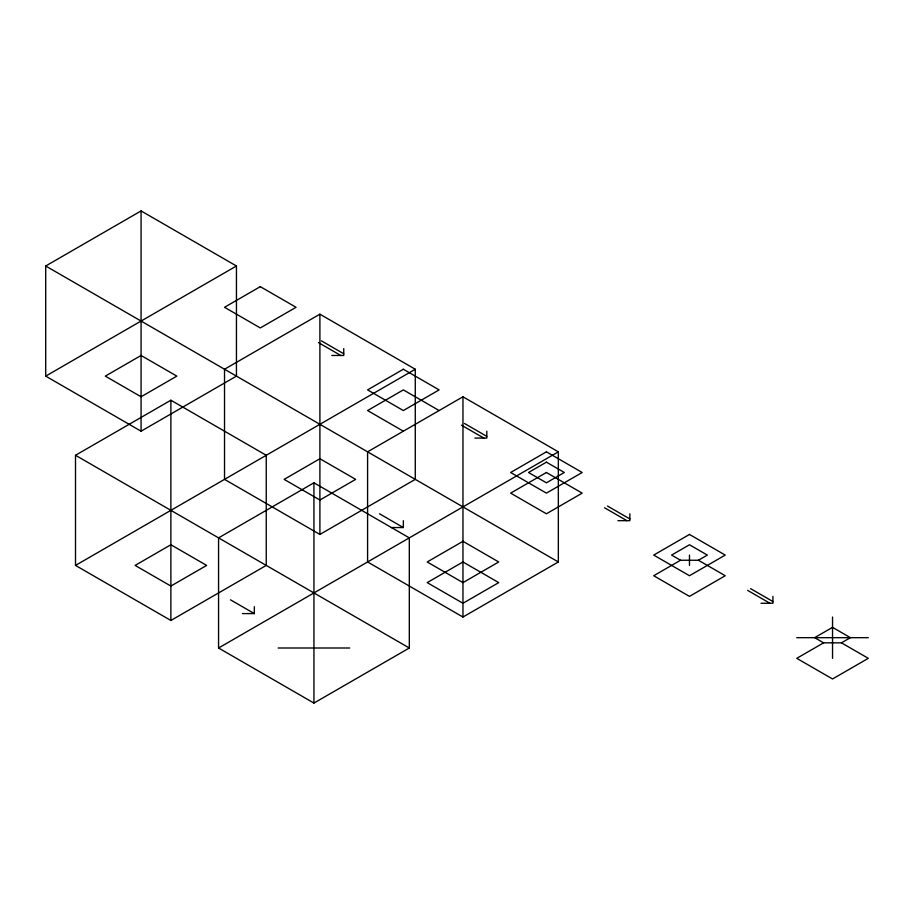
<?xml version="1.0" encoding="UTF-8"?>
<svg xmlns="http://www.w3.org/2000/svg" width="914" height="914" viewBox="0 0 914 914"><rect width="100%" height="100%" fill="white"/><g stroke="black" fill="none" stroke-linecap="round" stroke-linejoin="round"><path stroke-width="1.37" d="M45.7 265.997L141.076 210.928L236.452 265.997L236.452 376.122L141.076 431.191L45.7 376.122L45.7 265.997L558.34 561.961L558.34 451.836L462.964 396.779L367.588 451.836L367.588 561.961L462.964 617.03L558.34 561.961M45.7 376.122L236.452 265.997M75.508 455.275L170.884 400.218L266.248 455.275L266.248 565.412L170.884 620.469L75.508 565.412L75.508 455.275L409.312 648.003L409.312 537.878L313.936 482.809L218.56 537.878L218.56 648.003L313.936 703.072L409.312 648.003M319.9 314.176L224.524 369.245L224.524 479.37L319.9 534.439L415.276 479.37L415.276 369.245L319.9 314.176L319.9 534.439M75.508 565.412L415.276 369.245M218.56 648.003L558.34 451.836M680.53 560.248L653.704 575.729L689.476 596.385L725.236 575.729L698.41 560.248L680.53 560.248L671.596 555.084L689.476 544.755L707.356 555.084L698.41 560.248M823.594 642.839L796.768 658.331L832.54 678.976L868.3 658.331L841.474 642.839L823.594 642.839L814.648 637.675L832.54 627.358L850.42 637.675L841.474 642.839M331.816 355.477L343.744 355.477L343.744 348.6M474.88 438.069L486.808 438.069L486.808 431.191M617.944 520.672L629.86 520.672L629.86 513.782M391.432 527.549L403.348 527.549L403.348 520.672M761.008 603.263L772.924 603.263L772.924 596.385M242.404 613.591L254.332 613.591L254.332 606.702M796.768 637.675L868.3 637.675M278.176 648.003L349.708 648.003M321.385 340.853L343.744 353.752M464.449 423.445L486.808 436.355M607.513 506.048L629.86 518.946M750.577 588.639L772.924 601.538M439.12 410.546L403.348 389.89L367.588 410.546L403.348 431.191M318.415 342.567L340.762 355.477M461.467 425.17L483.826 438.069M604.531 507.761L626.89 520.672M747.595 590.353L769.942 603.263M379.504 513.782L403.348 527.549M230.488 599.824L254.332 613.591M832.54 617.03L832.54 658.331M689.476 555.084L689.476 565.412M462.964 396.779L462.964 617.03M313.936 482.809L313.936 703.072M170.884 400.218L170.884 620.469M141.076 210.928L141.076 431.191M141.076 355.477L105.304 376.122L141.076 396.779L176.836 376.122L141.076 355.477M260.296 286.653L224.524 307.298L260.296 327.943L296.056 307.298L260.296 286.653M403.348 369.245L367.588 389.89L403.348 410.546L439.12 389.89L403.348 369.245M170.884 544.755L135.112 565.412L170.884 586.057L206.644 565.412L170.884 544.755M319.9 458.725L284.14 479.37L319.9 500.015L355.66 479.37L319.9 458.725M546.412 451.836L510.652 472.492L546.412 493.137L582.184 472.492L546.412 451.836M546.412 462.164L528.532 472.492L546.412 482.809L564.292 472.492L546.412 462.164M546.412 472.492L510.652 493.137L546.412 513.782L582.184 493.137L546.412 472.492M462.964 541.317L427.192 561.961L462.964 582.618L498.724 561.961L462.964 541.317M462.964 561.961L427.192 582.618L462.964 603.263L498.724 582.618L462.964 561.961M689.476 534.439L653.704 555.084L689.476 575.729L725.236 555.084L689.476 534.439"/></g></svg>
